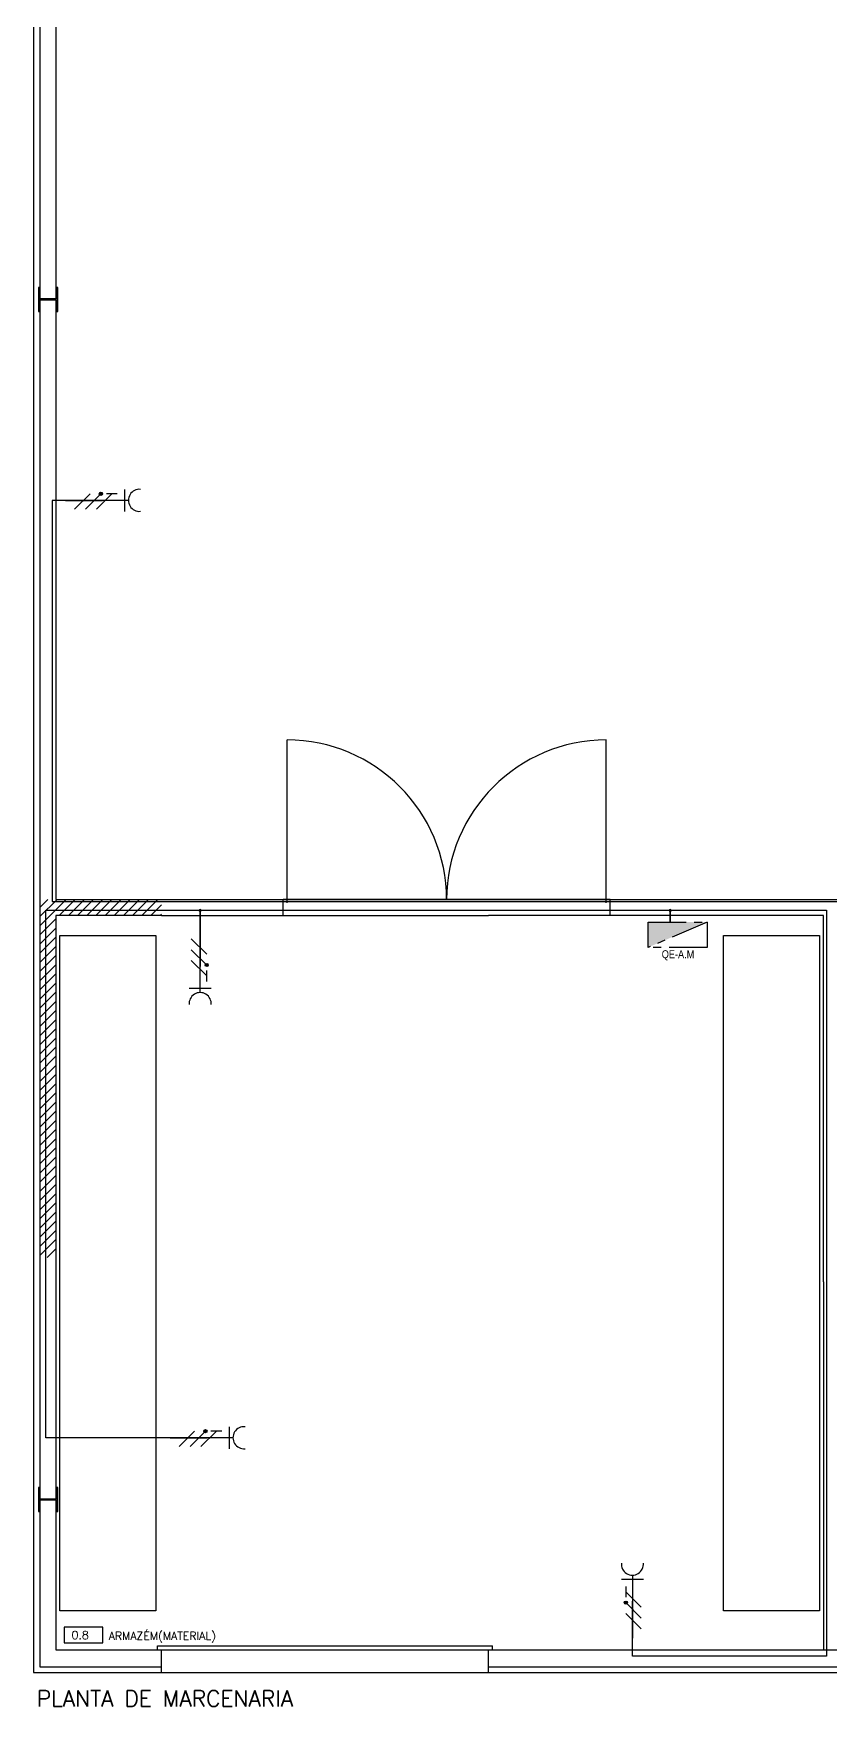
# Model space of a CAD drawing. Header units: millimetres. Extents: x -35961 to -35580, y 154458 to 154764.
# Drawn here: x -35749.58 to -35739.61, y 154628.61 to 154649.52 of the extents above; entities that cross this region are included whole.
import ezdxf

# ---------------------------------------------------------------- set-up
doc = ezdxf.new("R2010")
doc.units = ezdxf.units.MM
doc.header["$MEASUREMENT"] = 0
doc.linetypes.add('PHANTOM2', pattern=[31.75, 15.875, -3.175, 3.175, -3.175, 3.175, -3.175])
doc.layers.get('0').update_dxf_attribs({"color": 253})
for name, color, linetype in [('NomesQuadros', 255, 'Continuous'), ('Projecto', 252, 'Continuous'), ('QuadrosEletricos', 80, 'Continuous'), ('Tomadas', 50, 'Continuous')]:
    doc.layers.add(name, color=color, linetype=linetype)
doc.styles.add('ROMANS', font='romans')
doc.styles.get("Standard").update_dxf_attribs({"font": 'ARIALN.TTF'})

msp = doc.modelspace()

# ---------------------------------------------------------------- hatches: boundary and pattern name
at = {"layer": 'Projecto'}
h = msp.add_hatch(dxfattribs=at)
h.set_pattern_fill('ANSI31', color=256, scale=0.0255, style=0)
h.set_pattern_definition([(45, (-45528.74805, 161056.61416), (-0.05724913277, 0.05724913277), [])])
h.paths.add_polyline_path([(-35747.977, 154638.697), (-35749.297, 154638.697), (-35749.197, 154638.697), (-35749.397, 154638.697), (-35749.497, 154638.681), (-35749.497, 154634.222), (-35749.297, 154634.222), (-35749.297, 154638.497), (-35747.977, 154638.497)])
at = {"layer": 'QuadrosEletricos', "linetype": 'PHANTOM2', "ltscale": 0.03}
h = msp.add_hatch(color=256, dxfattribs=at)
h.dxf.hatch_style = 1
h.paths.add_polyline_path([(-35741.892, 154638.413), (-35741.892, 154638.098), (-35741.156, 154638.413)])
at = {"layer": 'Tomadas', "linetype": 'Continuous', "ltscale": 0.03, "transparency": 33554687}
h = msp.add_hatch(color=256, dxfattribs=at)
h.dxf.hatch_style = 1
h.paths.add_polyline_path([(-35748.754, 154643.767, 1), (-35748.714, 154643.767, 1)])
h = msp.add_hatch(color=256, dxfattribs=at)
h.dxf.hatch_style = 1
h.paths.add_polyline_path([(-35747.474, 154638.56, 1), (-35747.514, 154638.56, 1)])
h = msp.add_hatch(color=256, dxfattribs=at)
h.dxf.hatch_style = 1
h.paths.add_polyline_path([(-35741.597, 154638.56, 1), (-35741.637, 154638.56, 1)])
h = msp.add_hatch(color=256, dxfattribs=at)
h.dxf.hatch_style = 1
h.paths.add_polyline_path([(-35747.391, 154637.877, 1), (-35747.431, 154637.877, 1)])
h = msp.add_hatch(color=256, dxfattribs=at)
h.dxf.hatch_style = 1
h.paths.add_polyline_path([(-35747.447, 154632.051, 1), (-35747.406, 154632.051, 1)])
h = msp.add_hatch(color=256, dxfattribs=at)
h.dxf.hatch_style = 1
h.paths.add_polyline_path([(-35742.192, 154629.908, 1), (-35742.152, 154629.908, 1)])

# ---------------------------------------------------------------- linework, layer by layer
at = {"layer": 'Projecto'}
for p, q in [((-35749.577, 154666.377, 0), (-35749.577, 154629.037, 0)), ((-35746.407, 154638.655, 0), (-35746.407, 154640.69, 0)), ((-35742.417, 154638.655, 0), (-35742.417, 154640.69, 0)), ((-35747.977, 154638.497, 0), (-35743.887, 154638.497, 0)), ((-35742.367, 154638.697, 0), (-35746.457, 154638.697, 0)), ((-35746.457, 154638.495, 0), (-35746.457, 154638.695, 0)), ((-35739.7, 154638.497, 0), (-35743.887, 154638.497, 0)), ((-35742.367, 154638.697, 0), (-35712.239, 154638.697, 0)), ((-35742.367, 154638.495, 0), (-35742.367, 154638.695, 0)), ((-35739.7, 154633.917, 0), (-35739.7, 154638.497, 0)), ((-35739.7, 154633.917, 0), (-35739.7, 154629.317, 0)), ((-35748.027, 154629.317, 0), (-35748.027, 154629.367, 0)), ((-35748.027, 154629.367, 0), (-35743.837, 154629.367, 0)), ((-35747.977, 154629.037, 0), (-35747.977, 154629.317, 0)), ((-35743.887, 154629.037, 0), (-35743.887, 154629.317, 0)), ((-35743.837, 154629.317, 0), (-35743.837, 154629.367, 0)), ((-35749.577, 154629.037, 0), (-35711.959, 154629.037, 0))]:
    msp.add_line(p, q, dxfattribs=at)
at = {"layer": 'Projecto', "elevation": 0}
for points in [[(-35749.497, 154670.887), (-35749.497, 154666.297), (-35749.497, 154629.108), (-35747.977, 154629.108)], [(-35743.887, 154629.108), (-35712.039, 154629.108), (-35712.039, 154666.297), (-35714.452, 154666.297)], [(-35712.239, 154629.317), (-35712.239, 154666.086), (-35749.297, 154666.086), (-35749.297, 154638.697), (-35742.367, 154638.697)], [(-35747.977, 154638.497), (-35749.297, 154638.497), (-35749.297, 154629.317), (-35742.567, 154629.317)], [(-35742.567, 154629.317), (-35739.4, 154629.317)]]:
    msp.add_lwpolyline(points, dxfattribs=at)
for points in [[(-35749.272, 154646.347), (-35749.287, 154646.347), (-35749.287, 154646.202), (-35749.497, 154646.202), (-35749.497, 154646.347), (-35749.512, 154646.347), (-35749.512, 154646.047), (-35749.497, 154646.047), (-35749.497, 154646.192), (-35749.287, 154646.192), (-35749.287, 154646.047), (-35749.272, 154646.047), (-35749.272, 154646.047)], [(-35748.047, 154629.807), (-35749.247, 154629.807), (-35749.247, 154638.247), (-35748.047, 154638.247)], [(-35739.75, 154629.807), (-35740.95, 154629.807), (-35740.95, 154638.247), (-35739.75, 154638.247)], [(-35749.272, 154631.347), (-35749.287, 154631.347), (-35749.287, 154631.202), (-35749.497, 154631.202), (-35749.497, 154631.347), (-35749.512, 154631.347), (-35749.512, 154631.047), (-35749.497, 154631.047), (-35749.497, 154631.192), (-35749.287, 154631.192), (-35749.287, 154631.047), (-35749.272, 154631.047), (-35749.272, 154631.047)], [(-35748.71, 154629.6), (-35749.195, 154629.6), (-35749.195, 154629.406), (-35748.71, 154629.406)]]:
    msp.add_lwpolyline(points, close=True, dxfattribs=at)
at = {"layer": 'Projecto'}
for centre, start, end in [((-35746.407, 154638.695, 0), 0, 90), ((-35742.417, 154638.695, 0), 90, 180)]:
    msp.add_arc(centre, 1.995, start, end, dxfattribs=at)
at = {"layer": 'QuadrosEletricos', "linetype": 'PHANTOM2', "ltscale": 0.03}
msp.add_line((-35741.156, 154638.413), (-35741.892, 154638.098), dxfattribs=at)
msp.add_lwpolyline([(-35741.156, 154638.098), (-35741.892, 154638.098), (-35741.892, 154638.413), (-35741.156, 154638.413)], close=True, dxfattribs=at)
at = {"layer": 'Tomadas'}
for p, q in [((-35748.87, 154643.767), (-35749.062, 154643.574)), ((-35748.734, 154643.767), (-35748.926, 154643.574)), ((-35748.597, 154643.767), (-35748.79, 154643.574)), ((-35748.529, 154643.767), (-35748.665, 154643.767)), ((-35747.411, 154638.013), (-35747.604, 154638.205)), ((-35747.411, 154637.877), (-35747.604, 154638.069)), ((-35747.411, 154637.741), (-35747.604, 154637.933)), ((-35747.411, 154637.672), (-35747.411, 154637.809)), ((-35747.563, 154632.051), (-35747.755, 154631.859)), ((-35747.427, 154632.051), (-35747.619, 154631.859)), ((-35747.29, 154632.051), (-35747.483, 154631.859)), ((-35747.222, 154632.051), (-35747.358, 154632.051)), ((-35742.172, 154630.112), (-35742.172, 154629.976)), ((-35742.172, 154630.044), (-35741.98, 154629.852)), ((-35742.172, 154629.908), (-35741.98, 154629.716)), ((-35742.172, 154629.772), (-35741.98, 154629.58))]:
    msp.add_line(p, q, dxfattribs=at)
at = {"layer": 'Tomadas', "color": 2, "true_color": 0xf1eb1f}
for p, q in [((-35748.44, 154643.822), (-35748.44, 154643.547)), ((-35748.39, 154643.685), (-35748.64, 154643.685)), ((-35747.493, 154637.533), (-35747.493, 154637.783)), ((-35747.356, 154637.583), (-35747.631, 154637.583)), ((-35747.132, 154632.107), (-35747.132, 154631.832)), ((-35747.082, 154631.969), (-35747.332, 154631.969)), ((-35742.228, 154630.202), (-35741.953, 154630.202)), ((-35742.09, 154630.252), (-35742.09, 154630.002))]:
    msp.add_line(p, q, dxfattribs=at)
at = {"layer": 'Tomadas', "linetype": 'Continuous', "ltscale": 0.03}
for p, q in [((-35749.177, 154643.685), (-35749.345, 154643.685)), ((-35749.345, 154643.685), (-35749.345, 154638.67)), ((-35749.177, 154643.685), (-35748.715, 154643.685)), ((-35748.64, 154643.685), (-35749.177, 154643.685)), ((-35749.423, 154631.969), (-35749.423, 154638.561)), ((-35749.423, 154638.561), (-35747.493, 154638.561)), ((-35749.345, 154638.67), (-35734.367, 154638.67)), ((-35747.493, 154638.561), (-35747.493, 154638.32)), ((-35747.493, 154638.32), (-35747.493, 154638.561)), ((-35747.493, 154638.561), (-35741.619, 154638.561)), ((-35741.619, 154638.561), (-35741.619, 154638.413)), ((-35741.619, 154638.413), (-35741.619, 154638.561)), ((-35741.619, 154638.561), (-35739.664, 154638.561)), ((-35739.664, 154638.561), (-35739.664, 154629.241)), ((-35747.493, 154638.32), (-35747.493, 154637.858)), ((-35747.493, 154637.783), (-35747.493, 154638.32)), ((-35747.87, 154631.969), (-35749.423, 154631.969)), ((-35747.87, 154631.969), (-35747.407, 154631.969)), ((-35747.332, 154631.969), (-35747.87, 154631.969)), ((-35742.09, 154630.002), (-35742.09, 154629.465)), ((-35742.09, 154629.465), (-35742.09, 154629.927)), ((-35742.09, 154629.241), (-35742.09, 154629.465)), ((-35739.664, 154629.241), (-35742.09, 154629.241))]:
    msp.add_line(p, q, dxfattribs=at)
for centre in [(-35748.734, 154643.767), (-35747.411, 154637.877), (-35747.427, 154632.051), (-35742.172, 154629.908)]:
    msp.add_circle(centre, 0.02, dxfattribs=at)
at = {"layer": 'Tomadas', "color": 2, "true_color": 0xf1eb1f}
for centre, start, end in [((-35748.252, 154643.685), 84.7841, 275.2159), ((-35747.493, 154637.395), 354.7841, 185.2159), ((-35746.945, 154631.969), 84.7841, 275.2159), ((-35742.09, 154630.39), 174.7841, 5.2159)]:
    msp.add_arc(centre, 0.138, start, end, dxfattribs=at)

# ---------------------------------------------------------------- texts
at = {"color": 0, "style": 'ROMANS'}
msp.add_text('ARMAZÉM(MATERIAL)', height=0.1, dxfattribs=at).set_placement((-35748.636, 154629.443, 0))
at = {"layer": 'NomesQuadros', "color": 3, "linetype": 'PHANTOM2', "ltscale": 0.03}
msp.add_text('QE-A.M', height=0.1, dxfattribs=at).set_placement((-35741.723, 154637.962, 0))
at = {"layer": 'Projecto', "style": 'ROMANS'}
for s, height, p in [(' 0.8', 0.1, (-35749.169, 154629.453, 0)), ('PLANTA DE MARCENARIA', 0.2, (-35749.536, 154628.61, 0))]:
    msp.add_text(s, height=height, dxfattribs=at).set_placement(p)

doc.saveas('drawing.dxf')
